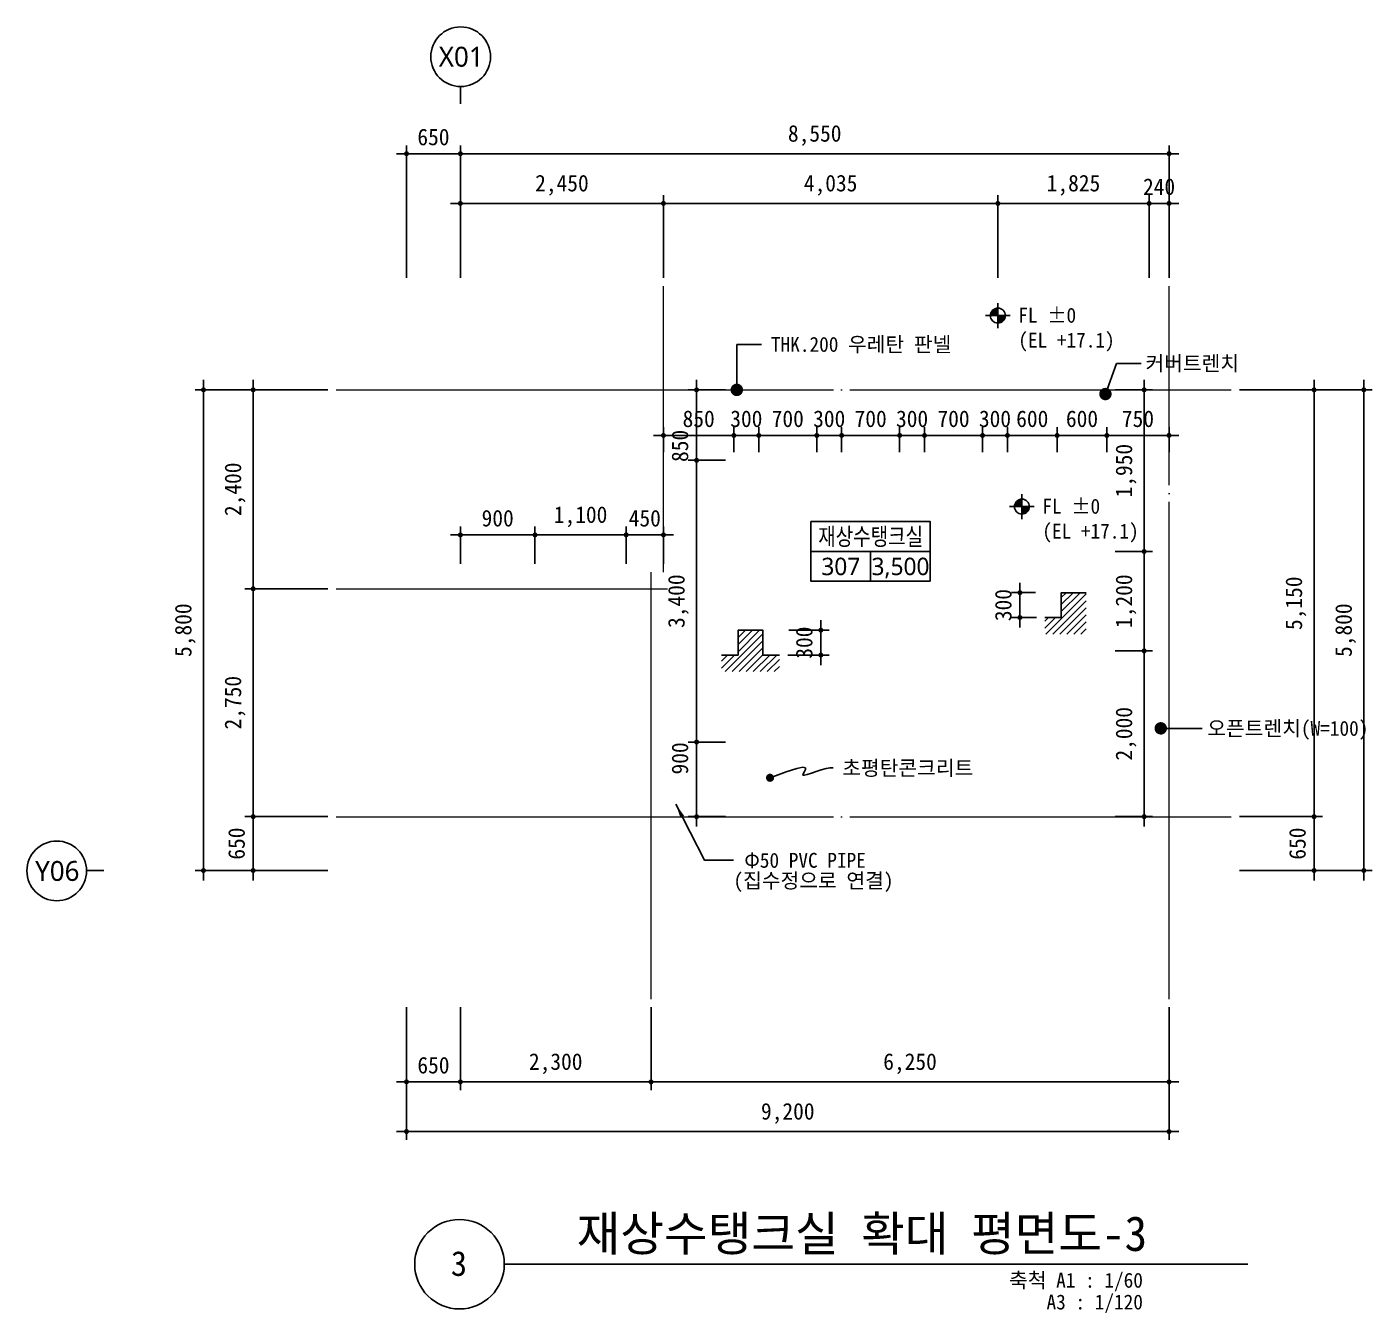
# Model space of a CAD drawing. Header units: inches. Extents: x 158004 to 351834, y 1422 to 34314.
# Drawn here: x 309204 to 325434, y 2172 to 17692 of the extents above; entities that cross this region are included whole.
import ezdxf
from ezdxf.enums import TextEntityAlignment as Align

# ---------------------------------------------------------------- set-up
doc = ezdxf.new("R2010")
doc.units = ezdxf.units.IN
doc.header["$LTSCALE"] = 2
doc.header["$MEASUREMENT"] = 0
doc.linetypes.add('CEN', pattern=[62, 60, -1, 0, -1])
doc.layers.get('0').update_dxf_attribs({"linetype": 'CONTINUOUS'})
for name, color, linetype, lineweight in [('A-AXIS-BUBL', 7, 'CONTINUOUS', 25), ('A-AXIS-LINE', 1, 'CEN', 15), ('A-DIMS', 7, 'CONTINUOUS', 25), ('A-MKXS-LEAD', 7, 'CONTINUOUS', 25), ('A-MKXX-NAME', 3, 'CONTINUOUS', 25), ('A-MKXX-SYMB', 7, 'CONTINUOUS', 25), ('A-XXXX-HATC', 8, 'CONTINUOUS', 18), ('A-XXXX-SYMB', 7, 'CONTINUOUS', 25), ('A-XXXX-TXT1', 3, 'CONTINUOUS', 25), ('A-XXXX-TXT2', 3, 'CONTINUOUS', 25)]:
    doc.layers.add(name, color=color, linetype=linetype, lineweight=lineweight)
doc.styles.add('HY울릉도L', font='H2GTRE.TTF')
doc.styles.add('돋움체', font='')
doc.styles.add('맑은고딕', font='malgun.ttf')
doc.styles.get('돋움체').set_extended_font_data('DotumChe')
doc.dimstyles.new('CDIM', dxfattribs={"dimtxt": 2, "dimasz": 0.6, "dimexe": 1, "dimexo": 1, "dimgap": 1, "dimtad": 1, "dimdec": 0, "dimrnd": 0.5, "dimzin": 0, "dimdsep": 32, "dimlunit": 6, "dimtxsty": 'HY울릉도L', "dimblk1": '_CIDOT', "dimblk2": '_CIDOT', "dimsah": 1, "dimcen": 4.5, "dimclrd": 2, "dimclre": 2, "dimclrt": 7, "dimadec": 0, "dimazin": 0, "dimtfac": 1, "dimtdec": 0, "dimtix": 1, "dimtmove": 2, "dimatfit": 1, "dimldrblk": '_CIDOT', "dimfxl": 1, "dimtolj": 1, "dimtzin": 0, "dimlwd": -1, "dimarcsym": 0})

# ---------------------------------------------------------------- blocks, each defined once
blk = doc.blocks.new('_CIDOT')
at = {"color": 0, "linetype": 'ByBlock'}
blk.add_line((2, 0), (-1, 0), dxfattribs=at)
at = {"color": 0, "linetype": 'ByBlock', "const_width": 0.5}
blk.add_lwpolyline([(-0.25, 0, 1), (0.25, 0, 1)], format="xyb", close=True, dxfattribs=at)
blk = doc.blocks.new('*D310')
at = {"layer": 'A-DIMS', "lineweight": -2, "transparency": 16777216}
for p, q in [((313784, 5862), (313784, 4262)), ((322984, 5862), (322984, 4262))]:
    blk.add_line(p, q, dxfattribs=at)
at = {"layer": 'A-DIMS', "transparency": 16777216}
blk.add_line((313844, 4362), (322924, 4362), dxfattribs=at)
at = {"layer": 'A-DIMS', "transparency": 16777216, "xscale": 60, "yscale": 60, "zscale": 60, "rotation": 180}
blk.add_blockref('_CIDOT', (313784, 4362), dxfattribs=at)
at = {"layer": 'A-DIMS', "transparency": 16777216, "xscale": 60, "yscale": 60, "zscale": 60}
blk.add_blockref('_CIDOT', (322984, 4362), dxfattribs=at)
at = {"layer": 'A-DIMS', "color": 3, "transparency": 16777216, "insert": (318384, 4581), "char_height": 200, "attachment_point": 5, "style": '돋움체'}
blk.add_mtext('\\A1;9,200', dxfattribs=at)
blk = doc.blocks.new('*D311')
at = {"layer": 'A-DIMS', "lineweight": -2, "transparency": 16777216}
for p, q in [((316734, 5862), (316734, 4862)), ((322984, 5862), (322984, 4862))]:
    blk.add_line(p, q, dxfattribs=at)
at = {"layer": 'A-DIMS', "transparency": 16777216}
blk.add_line((322924, 4962), (316794, 4962), dxfattribs=at)
at = {"layer": 'A-DIMS', "transparency": 16777216, "xscale": 60, "yscale": 60, "zscale": 60, "rotation": 180}
blk.add_blockref('_CIDOT', (316734, 4962), dxfattribs=at)
at = {"layer": 'A-DIMS', "transparency": 16777216, "xscale": 60, "yscale": 60, "zscale": 60}
blk.add_blockref('_CIDOT', (322984, 4962), dxfattribs=at)
at = {"layer": 'A-DIMS', "color": 3, "transparency": 16777216, "insert": (319859, 5181), "char_height": 200, "attachment_point": 5, "style": '돋움체'}
blk.add_mtext('\\A1;6,250', dxfattribs=at)
blk = doc.blocks.new('*D312')
at = {"layer": 'A-DIMS', "lineweight": -2, "transparency": 16777216}
for p, q in [((313784, 5862), (313784, 4862)), ((314434, 5862), (314434, 4862))]:
    blk.add_line(p, q, dxfattribs=at)
at = {"layer": 'A-DIMS', "transparency": 16777216}
blk.add_line((313844, 4962), (314374, 4962), dxfattribs=at)
at = {"layer": 'A-DIMS', "transparency": 16777216, "xscale": 60, "yscale": 60, "zscale": 60, "rotation": 180}
blk.add_blockref('_CIDOT', (313784, 4962), dxfattribs=at)
at = {"layer": 'A-DIMS', "transparency": 16777216, "xscale": 60, "yscale": 60, "zscale": 60}
blk.add_blockref('_CIDOT', (314434, 4962), dxfattribs=at)
at = {"layer": 'A-DIMS', "color": 3, "transparency": 16777216, "insert": (314109, 5162), "char_height": 200, "attachment_point": 5, "style": '돋움체'}
blk.add_mtext('\\A1;650', dxfattribs=at)
blk = doc.blocks.new('*D313')
at = {"layer": 'A-DIMS', "lineweight": -2, "transparency": 16777216}
for p, q in [((323834, 13312), (325434, 13312)), ((323834, 7512), (325434, 7512))]:
    blk.add_line(p, q, dxfattribs=at)
at = {"layer": 'A-DIMS', "transparency": 16777216}
blk.add_line((325334, 7572), (325334, 13252), dxfattribs=at)
at = {"layer": 'A-DIMS', "transparency": 16777216, "xscale": 60, "yscale": 60, "zscale": 60}
for p, rotation in [((325334, 13312), 90), ((325334, 7512), 270)]:
    blk.add_blockref('_CIDOT', p, dxfattribs=dict(at, rotation=rotation))
at = {"layer": 'A-DIMS', "color": 3, "transparency": 16777216, "insert": (325115, 10412), "char_height": 200, "attachment_point": 5, "rotation": 90, "style": '돋움체'}
blk.add_mtext('\\A1;5,800', dxfattribs=at)
blk = doc.blocks.new('*D314')
at = {"layer": 'A-DIMS', "lineweight": -2, "transparency": 16777216}
for p, q in [((314434, 14662), (314434, 15662)), ((316884, 14662), (316884, 15662))]:
    blk.add_line(p, q, dxfattribs=at)
at = {"layer": 'A-DIMS', "transparency": 16777216}
blk.add_line((314494, 15562), (316824, 15562), dxfattribs=at)
at = {"layer": 'A-DIMS', "transparency": 16777216, "xscale": 60, "yscale": 60, "zscale": 60, "rotation": 180}
blk.add_blockref('_CIDOT', (314434, 15562), dxfattribs=at)
at = {"layer": 'A-DIMS', "transparency": 16777216, "xscale": 60, "yscale": 60, "zscale": 60}
blk.add_blockref('_CIDOT', (316884, 15562), dxfattribs=at)
at = {"layer": 'A-DIMS', "color": 3, "transparency": 16777216, "insert": (315659, 15781), "char_height": 200, "attachment_point": 5, "style": '돋움체'}
blk.add_mtext('\\A1;2,450', dxfattribs=at)
blk = doc.blocks.new('*D315')
at = {"layer": 'A-DIMS', "lineweight": -2, "transparency": 16777216}
for p, q in [((320919, 14662), (320919, 15662)), ((322744, 14662), (322744, 15662))]:
    blk.add_line(p, q, dxfattribs=at)
at = {"layer": 'A-DIMS', "transparency": 16777216}
blk.add_line((322684, 15562), (320979, 15562), dxfattribs=at)
at = {"layer": 'A-DIMS', "transparency": 16777216, "xscale": 60, "yscale": 60, "zscale": 60, "rotation": 180}
blk.add_blockref('_CIDOT', (320919, 15562), dxfattribs=at)
at = {"layer": 'A-DIMS', "transparency": 16777216, "xscale": 60, "yscale": 60, "zscale": 60}
blk.add_blockref('_CIDOT', (322744, 15562), dxfattribs=at)
at = {"layer": 'A-DIMS', "color": 3, "transparency": 16777216, "insert": (321831, 15781), "char_height": 200, "attachment_point": 5, "style": '돋움체'}
blk.add_mtext('\\A1;1,825', dxfattribs=at)
blk = doc.blocks.new('*D316')
at = {"layer": 'A-DIMS', "lineweight": -2, "transparency": 16777216}
for p, q in [((322744, 14662), (322744, 15662)), ((322984, 14662), (322984, 15662))]:
    blk.add_line(p, q, dxfattribs=at)
at = {"layer": 'A-DIMS', "transparency": 16777216}
for p, q in [((322684, 15562), (322624, 15562)), ((322744, 15562), (322984, 15562)), ((323044, 15562), (323104, 15562))]:
    blk.add_line(p, q, dxfattribs=at)
at = {"layer": 'A-DIMS', "transparency": 16777216, "xscale": 60, "yscale": 60, "zscale": 60}
blk.add_blockref('_CIDOT', (322744, 15562), dxfattribs=at)
at = {"layer": 'A-DIMS', "transparency": 16777216, "xscale": 60, "yscale": 60, "zscale": 60, "rotation": 180}
blk.add_blockref('_CIDOT', (322984, 15562), dxfattribs=at)
at = {"layer": 'A-DIMS', "color": 3, "transparency": 16777216, "insert": (322864, 15762), "char_height": 200, "attachment_point": 5, "style": '돋움체'}
blk.add_mtext('\\A1;240', dxfattribs=at)
blk = doc.blocks.new('*D317')
at = {"layer": 'A-DIMS', "lineweight": -2, "transparency": 16777216}
for p, q in [((312834, 13312), (311234, 13312)), ((312834, 7512), (311234, 7512))]:
    blk.add_line(p, q, dxfattribs=at)
at = {"layer": 'A-DIMS', "transparency": 16777216}
blk.add_line((311334, 7572), (311334, 13252), dxfattribs=at)
at = {"layer": 'A-DIMS', "transparency": 16777216, "xscale": 60, "yscale": 60, "zscale": 60}
for p, rotation in [((311334, 13312), 90), ((311334, 7512), 270)]:
    blk.add_blockref('_CIDOT', p, dxfattribs=dict(at, rotation=rotation))
at = {"layer": 'A-DIMS', "color": 3, "transparency": 16777216, "insert": (311115, 10412), "char_height": 200, "attachment_point": 5, "rotation": 90, "style": '돋움체'}
blk.add_mtext('\\A1;5,800', dxfattribs=at)
blk = doc.blocks.new('*D318')
at = {"layer": 'A-DIMS', "lineweight": -2, "transparency": 16777216}
for p, q in [((312834, 10912), (311834, 10912)), ((312834, 8162), (311834, 8162))]:
    blk.add_line(p, q, dxfattribs=at)
at = {"layer": 'A-DIMS', "transparency": 16777216}
blk.add_line((311934, 10852), (311934, 8222), dxfattribs=at)
at = {"layer": 'A-DIMS', "transparency": 16777216, "xscale": 60, "yscale": 60, "zscale": 60}
for p, rotation in [((311934, 10912), 90), ((311934, 8162), 270)]:
    blk.add_blockref('_CIDOT', p, dxfattribs=dict(at, rotation=rotation))
at = {"layer": 'A-DIMS', "color": 3, "transparency": 16777216, "insert": (311715, 9537), "char_height": 200, "attachment_point": 5, "rotation": 90, "style": '돋움체'}
blk.add_mtext('\\A1;2,750', dxfattribs=at)
blk = doc.blocks.new('*D319')
at = {"layer": 'A-DIMS', "lineweight": -2, "transparency": 16777216}
for p, q in [((312834, 8162), (311834, 8162)), ((312834, 7512), (311834, 7512))]:
    blk.add_line(p, q, dxfattribs=at)
at = {"layer": 'A-DIMS', "transparency": 16777216}
blk.add_line((311934, 7572), (311934, 8102), dxfattribs=at)
at = {"layer": 'A-DIMS', "transparency": 16777216, "xscale": 60, "yscale": 60, "zscale": 60}
for p, rotation in [((311934, 8162), 90), ((311934, 7512), 270)]:
    blk.add_blockref('_CIDOT', p, dxfattribs=dict(at, rotation=rotation))
at = {"layer": 'A-DIMS', "color": 3, "transparency": 16777216, "insert": (311734, 7837), "char_height": 200, "attachment_point": 5, "rotation": 90, "style": '돋움체'}
blk.add_mtext('\\A1;650', dxfattribs=at)
blk = doc.blocks.new('*D320')
at = {"layer": 'A-DIMS', "lineweight": -2, "transparency": 16777216}
for p, q in [((317734, 12562), (317734, 12862)), ((318034, 12562), (318034, 12862))]:
    blk.add_line(p, q, dxfattribs=at)
at = {"layer": 'A-DIMS', "transparency": 16777216}
for p, q in [((317674, 12762), (317614, 12762)), ((318034, 12762), (317734, 12762)), ((318094, 12762), (318154, 12762))]:
    blk.add_line(p, q, dxfattribs=at)
at = {"layer": 'A-DIMS', "transparency": 16777216, "xscale": 60, "yscale": 60, "zscale": 60}
blk.add_blockref('_CIDOT', (317734, 12762), dxfattribs=at)
at = {"layer": 'A-DIMS', "transparency": 16777216, "xscale": 60, "yscale": 60, "zscale": 60, "rotation": 180}
blk.add_blockref('_CIDOT', (318034, 12762), dxfattribs=at)
at = {"layer": 'A-DIMS', "color": 3, "transparency": 16777216, "insert": (317884, 12962), "char_height": 200, "attachment_point": 5, "style": '돋움체'}
blk.add_mtext('\\A1;300', dxfattribs=at)
blk = doc.blocks.new('*D321')
at = {"layer": 'A-DIMS', "lineweight": -2, "transparency": 16777216}
for p, q in [((318034, 12562), (318034, 12862)), ((318734, 12562), (318734, 12862))]:
    blk.add_line(p, q, dxfattribs=at)
at = {"layer": 'A-DIMS', "transparency": 16777216}
blk.add_line((318094, 12762), (318674, 12762), dxfattribs=at)
at = {"layer": 'A-DIMS', "transparency": 16777216, "xscale": 60, "yscale": 60, "zscale": 60, "rotation": 180}
blk.add_blockref('_CIDOT', (318034, 12762), dxfattribs=at)
at = {"layer": 'A-DIMS', "transparency": 16777216, "xscale": 60, "yscale": 60, "zscale": 60}
blk.add_blockref('_CIDOT', (318734, 12762), dxfattribs=at)
at = {"layer": 'A-DIMS', "color": 3, "transparency": 16777216, "insert": (318384, 12962), "char_height": 200, "attachment_point": 5, "style": '돋움체'}
blk.add_mtext('\\A1;700', dxfattribs=at)
blk = doc.blocks.new('*D322')
at = {"layer": 'A-DIMS', "lineweight": -2, "transparency": 16777216}
for p, q in [((318734, 12562), (318734, 12862)), ((319034, 12562), (319034, 12862))]:
    blk.add_line(p, q, dxfattribs=at)
at = {"layer": 'A-DIMS', "transparency": 16777216}
for p, q in [((318674, 12762), (318614, 12762)), ((319034, 12762), (318734, 12762)), ((319094, 12762), (319154, 12762))]:
    blk.add_line(p, q, dxfattribs=at)
at = {"layer": 'A-DIMS', "transparency": 16777216, "xscale": 60, "yscale": 60, "zscale": 60}
blk.add_blockref('_CIDOT', (318734, 12762), dxfattribs=at)
at = {"layer": 'A-DIMS', "transparency": 16777216, "xscale": 60, "yscale": 60, "zscale": 60, "rotation": 180}
blk.add_blockref('_CIDOT', (319034, 12762), dxfattribs=at)
at = {"layer": 'A-DIMS', "color": 3, "transparency": 16777216, "insert": (318884, 12962), "char_height": 200, "attachment_point": 5, "style": '돋움체'}
blk.add_mtext('\\A1;300', dxfattribs=at)
blk = doc.blocks.new('*D323')
at = {"layer": 'A-DIMS', "lineweight": -2, "transparency": 16777216}
for p, q in [((319034, 12562), (319034, 12862)), ((319734, 12562), (319734, 12862))]:
    blk.add_line(p, q, dxfattribs=at)
at = {"layer": 'A-DIMS', "transparency": 16777216}
blk.add_line((319094, 12762), (319674, 12762), dxfattribs=at)
at = {"layer": 'A-DIMS', "transparency": 16777216, "xscale": 60, "yscale": 60, "zscale": 60, "rotation": 180}
blk.add_blockref('_CIDOT', (319034, 12762), dxfattribs=at)
at = {"layer": 'A-DIMS', "transparency": 16777216, "xscale": 60, "yscale": 60, "zscale": 60}
blk.add_blockref('_CIDOT', (319734, 12762), dxfattribs=at)
at = {"layer": 'A-DIMS', "color": 3, "transparency": 16777216, "insert": (319384, 12962), "char_height": 200, "attachment_point": 5, "style": '돋움체'}
blk.add_mtext('\\A1;700', dxfattribs=at)
blk = doc.blocks.new('*D324')
at = {"layer": 'A-DIMS', "lineweight": -2, "transparency": 16777216}
for p, q in [((319734, 12562), (319734, 12862)), ((320034, 12562), (320034, 12862))]:
    blk.add_line(p, q, dxfattribs=at)
at = {"layer": 'A-DIMS', "transparency": 16777216}
for p, q in [((319674, 12762), (319614, 12762)), ((320034, 12762), (319734, 12762)), ((320094, 12762), (320154, 12762))]:
    blk.add_line(p, q, dxfattribs=at)
at = {"layer": 'A-DIMS', "transparency": 16777216, "xscale": 60, "yscale": 60, "zscale": 60}
blk.add_blockref('_CIDOT', (319734, 12762), dxfattribs=at)
at = {"layer": 'A-DIMS', "transparency": 16777216, "xscale": 60, "yscale": 60, "zscale": 60, "rotation": 180}
blk.add_blockref('_CIDOT', (320034, 12762), dxfattribs=at)
at = {"layer": 'A-DIMS', "color": 3, "transparency": 16777216, "insert": (319884, 12962), "char_height": 200, "attachment_point": 5, "style": '돋움체'}
blk.add_mtext('\\A1;300', dxfattribs=at)
blk = doc.blocks.new('*D325')
at = {"layer": 'A-DIMS', "lineweight": -2, "transparency": 16777216}
for p, q in [((320034, 12562), (320034, 12862)), ((320734, 12562), (320734, 12862))]:
    blk.add_line(p, q, dxfattribs=at)
at = {"layer": 'A-DIMS', "transparency": 16777216}
blk.add_line((320094, 12762), (320674, 12762), dxfattribs=at)
at = {"layer": 'A-DIMS', "transparency": 16777216, "xscale": 60, "yscale": 60, "zscale": 60, "rotation": 180}
blk.add_blockref('_CIDOT', (320034, 12762), dxfattribs=at)
at = {"layer": 'A-DIMS', "transparency": 16777216, "xscale": 60, "yscale": 60, "zscale": 60}
blk.add_blockref('_CIDOT', (320734, 12762), dxfattribs=at)
at = {"layer": 'A-DIMS', "color": 3, "transparency": 16777216, "insert": (320384, 12962), "char_height": 200, "attachment_point": 5, "style": '돋움체'}
blk.add_mtext('\\A1;700', dxfattribs=at)
blk = doc.blocks.new('*D326')
at = {"layer": 'A-DIMS', "lineweight": -2, "transparency": 16777216}
for p, q in [((320734, 12562), (320734, 12862)), ((321034, 12562), (321034, 12862))]:
    blk.add_line(p, q, dxfattribs=at)
at = {"layer": 'A-DIMS', "transparency": 16777216}
for p, q in [((320674, 12762), (320614, 12762)), ((321034, 12762), (320734, 12762)), ((321094, 12762), (321154, 12762))]:
    blk.add_line(p, q, dxfattribs=at)
at = {"layer": 'A-DIMS', "transparency": 16777216, "xscale": 60, "yscale": 60, "zscale": 60}
blk.add_blockref('_CIDOT', (320734, 12762), dxfattribs=at)
at = {"layer": 'A-DIMS', "transparency": 16777216, "xscale": 60, "yscale": 60, "zscale": 60, "rotation": 180}
blk.add_blockref('_CIDOT', (321034, 12762), dxfattribs=at)
at = {"layer": 'A-DIMS', "color": 3, "transparency": 16777216, "insert": (320884, 12962), "char_height": 200, "attachment_point": 5, "style": '돋움체'}
blk.add_mtext('\\A1;300', dxfattribs=at)
blk = doc.blocks.new('*D327')
at = {"layer": 'A-DIMS', "lineweight": -2, "transparency": 16777216}
for p, q in [((321634, 12562), (321634, 12862)), ((322234, 12562), (322234, 12862))]:
    blk.add_line(p, q, dxfattribs=at)
at = {"layer": 'A-DIMS', "transparency": 16777216}
blk.add_line((321694, 12762), (322174, 12762), dxfattribs=at)
at = {"layer": 'A-DIMS', "transparency": 16777216, "xscale": 60, "yscale": 60, "zscale": 60, "rotation": 180}
blk.add_blockref('_CIDOT', (321634, 12762), dxfattribs=at)
at = {"layer": 'A-DIMS', "transparency": 16777216, "xscale": 60, "yscale": 60, "zscale": 60}
blk.add_blockref('_CIDOT', (322234, 12762), dxfattribs=at)
at = {"layer": 'A-DIMS', "color": 3, "transparency": 16777216, "insert": (321934, 12962), "char_height": 200, "attachment_point": 5, "style": '돋움체'}
blk.add_mtext('\\A1;600', dxfattribs=at)
blk = doc.blocks.new('*D328')
at = {"layer": 'A-DIMS', "lineweight": -2, "transparency": 16777216}
for p, q in [((316884, 12562), (316884, 12862)), ((317734, 12562), (317734, 12862))]:
    blk.add_line(p, q, dxfattribs=at)
at = {"layer": 'A-DIMS', "transparency": 16777216}
blk.add_line((316944, 12762), (317674, 12762), dxfattribs=at)
at = {"layer": 'A-DIMS', "transparency": 16777216, "xscale": 60, "yscale": 60, "zscale": 60, "rotation": 180}
blk.add_blockref('_CIDOT', (316884, 12762), dxfattribs=at)
at = {"layer": 'A-DIMS', "transparency": 16777216, "xscale": 60, "yscale": 60, "zscale": 60}
blk.add_blockref('_CIDOT', (317734, 12762), dxfattribs=at)
at = {"layer": 'A-DIMS', "color": 3, "transparency": 16777216, "insert": (317309, 12962), "char_height": 200, "attachment_point": 5, "style": '돋움체'}
blk.add_mtext('\\A1;850', dxfattribs=at)
blk = doc.blocks.new('*D329')
at = {"layer": 'A-DIMS', "lineweight": -2, "transparency": 16777216}
for p, q in [((321034, 12562), (321034, 12862)), ((321634, 12562), (321634, 12862))]:
    blk.add_line(p, q, dxfattribs=at)
at = {"layer": 'A-DIMS', "transparency": 16777216}
blk.add_line((321574, 12762), (321094, 12762), dxfattribs=at)
at = {"layer": 'A-DIMS', "transparency": 16777216, "xscale": 60, "yscale": 60, "zscale": 60, "rotation": 180}
blk.add_blockref('_CIDOT', (321034, 12762), dxfattribs=at)
at = {"layer": 'A-DIMS', "transparency": 16777216, "xscale": 60, "yscale": 60, "zscale": 60}
blk.add_blockref('_CIDOT', (321634, 12762), dxfattribs=at)
at = {"layer": 'A-DIMS', "color": 3, "transparency": 16777216, "insert": (321334, 12962), "char_height": 200, "attachment_point": 5, "style": '돋움체'}
blk.add_mtext('\\A1;600', dxfattribs=at)
blk = doc.blocks.new('*D330')
at = {"layer": 'A-DIMS', "lineweight": -2, "transparency": 16777216}
for p, q in [((322234, 12562), (322234, 12862)), ((322984, 12562), (322984, 12862))]:
    blk.add_line(p, q, dxfattribs=at)
at = {"layer": 'A-DIMS', "transparency": 16777216}
blk.add_line((322924, 12762), (322294, 12762), dxfattribs=at)
at = {"layer": 'A-DIMS', "transparency": 16777216, "xscale": 60, "yscale": 60, "zscale": 60, "rotation": 180}
blk.add_blockref('_CIDOT', (322234, 12762), dxfattribs=at)
at = {"layer": 'A-DIMS', "transparency": 16777216, "xscale": 60, "yscale": 60, "zscale": 60}
blk.add_blockref('_CIDOT', (322984, 12762), dxfattribs=at)
at = {"layer": 'A-DIMS', "color": 3, "transparency": 16777216, "insert": (322609, 12962), "char_height": 200, "attachment_point": 5, "style": '돋움체'}
blk.add_mtext('\\A1;750', dxfattribs=at)
blk = doc.blocks.new('*D331')
at = {"layer": 'A-DIMS', "lineweight": -2, "transparency": 16777216}
for p, q in [((322334, 11362), (322784, 11362)), ((322334, 10162), (322784, 10162))]:
    blk.add_line(p, q, dxfattribs=at)
at = {"layer": 'A-DIMS', "transparency": 16777216}
blk.add_line((322684, 11302), (322684, 10222), dxfattribs=at)
at = {"layer": 'A-DIMS', "transparency": 16777216, "xscale": 60, "yscale": 60, "zscale": 60}
for p, rotation in [((322684, 11362), 90), ((322684, 10162), 270)]:
    blk.add_blockref('_CIDOT', p, dxfattribs=dict(at, rotation=rotation))
at = {"layer": 'A-DIMS', "color": 3, "transparency": 16777216, "insert": (322465, 10762), "char_height": 200, "attachment_point": 5, "rotation": 90, "style": '돋움체'}
blk.add_mtext('\\A1;1,200', dxfattribs=at)
blk = doc.blocks.new('*D332')
at = {"layer": 'A-DIMS', "lineweight": -2, "transparency": 16777216}
for p, q in [((322334, 13312), (322784, 13312)), ((322334, 11362), (322784, 11362))]:
    blk.add_line(p, q, dxfattribs=at)
at = {"layer": 'A-DIMS', "transparency": 16777216}
blk.add_line((322684, 11422), (322684, 13252), dxfattribs=at)
at = {"layer": 'A-DIMS', "transparency": 16777216, "xscale": 60, "yscale": 60, "zscale": 60}
for p, rotation in [((322684, 13312), 90), ((322684, 11362), 270)]:
    blk.add_blockref('_CIDOT', p, dxfattribs=dict(at, rotation=rotation))
at = {"layer": 'A-DIMS', "color": 3, "transparency": 16777216, "insert": (322465, 12337), "char_height": 200, "attachment_point": 5, "rotation": 90, "style": '돋움체'}
blk.add_mtext('\\A1;1,950', dxfattribs=at)
blk = doc.blocks.new('*D333')
at = {"layer": 'A-DIMS', "lineweight": -2, "transparency": 16777216}
for p, q in [((317634, 12462), (317184, 12462)), ((317634, 9062), (317184, 9062))]:
    blk.add_line(p, q, dxfattribs=at)
at = {"layer": 'A-DIMS', "transparency": 16777216}
blk.add_line((317284, 12402), (317284, 9122), dxfattribs=at)
at = {"layer": 'A-DIMS', "transparency": 16777216, "xscale": 60, "yscale": 60, "zscale": 60}
for p, rotation in [((317284, 12462), 90), ((317284, 9062), 270)]:
    blk.add_blockref('_CIDOT', p, dxfattribs=dict(at, rotation=rotation))
at = {"layer": 'A-DIMS', "color": 3, "transparency": 16777216, "insert": (317065, 10762), "char_height": 200, "attachment_point": 5, "rotation": 90, "style": '돋움체'}
blk.add_mtext('\\A1;3,400', dxfattribs=at)
blk = doc.blocks.new('*D334')
at = {"layer": 'A-DIMS', "lineweight": -2, "transparency": 16777216}
for p, q in [((317634, 9062), (317184, 9062)), ((317634, 8162), (317184, 8162))]:
    blk.add_line(p, q, dxfattribs=at)
at = {"layer": 'A-DIMS', "transparency": 16777216}
blk.add_line((317284, 8222), (317284, 9002), dxfattribs=at)
at = {"layer": 'A-DIMS', "transparency": 16777216, "xscale": 60, "yscale": 60, "zscale": 60}
for p, rotation in [((317284, 9062), 90), ((317284, 8162), 270)]:
    blk.add_blockref('_CIDOT', p, dxfattribs=dict(at, rotation=rotation))
at = {"layer": 'A-DIMS', "color": 3, "transparency": 16777216, "insert": (317084, 8865), "char_height": 200, "attachment_point": 5, "rotation": 90, "style": '돋움체'}
blk.add_mtext('\\A1;900', dxfattribs=at)
blk = doc.blocks.new('*D335')
at = {"layer": 'A-DIMS', "lineweight": -2, "transparency": 16777216}
for p, q in [((317634, 13312), (317184, 13312)), ((317634, 12462), (317184, 12462))]:
    blk.add_line(p, q, dxfattribs=at)
at = {"layer": 'A-DIMS', "transparency": 16777216}
blk.add_line((317284, 12522), (317284, 13252), dxfattribs=at)
at = {"layer": 'A-DIMS', "transparency": 16777216, "xscale": 60, "yscale": 60, "zscale": 60}
for p, rotation in [((317284, 13312), 90), ((317284, 12462), 270)]:
    blk.add_blockref('_CIDOT', p, dxfattribs=dict(at, rotation=rotation))
at = {"layer": 'A-DIMS', "color": 3, "transparency": 16777216, "insert": (317084, 12636), "char_height": 200, "attachment_point": 5, "rotation": 90, "style": '돋움체'}
blk.add_mtext('\\A1;850', dxfattribs=at)
blk = doc.blocks.new('*D336')
at = {"layer": 'A-DIMS', "lineweight": -2, "transparency": 16777216}
for p, q in [((314434, 14662), (314434, 16262)), ((322984, 14662), (322984, 16262))]:
    blk.add_line(p, q, dxfattribs=at)
at = {"layer": 'A-DIMS', "transparency": 16777216}
blk.add_line((314494, 16162), (322924, 16162), dxfattribs=at)
at = {"layer": 'A-DIMS', "transparency": 16777216, "xscale": 60, "yscale": 60, "zscale": 60, "rotation": 180}
blk.add_blockref('_CIDOT', (314434, 16162), dxfattribs=at)
at = {"layer": 'A-DIMS', "transparency": 16777216, "xscale": 60, "yscale": 60, "zscale": 60}
blk.add_blockref('_CIDOT', (322984, 16162), dxfattribs=at)
at = {"layer": 'A-DIMS', "color": 3, "transparency": 16777216, "insert": (318709, 16381), "char_height": 200, "attachment_point": 5, "style": '돋움체'}
blk.add_mtext('\\A1;8,550', dxfattribs=at)
blk = doc.blocks.new('*D337')
at = {"layer": 'A-DIMS', "lineweight": -2, "transparency": 16777216}
for p, q in [((313784, 14662), (313784, 16262)), ((314434, 14662), (314434, 16262))]:
    blk.add_line(p, q, dxfattribs=at)
at = {"layer": 'A-DIMS', "transparency": 16777216}
blk.add_line((314374, 16162), (313844, 16162), dxfattribs=at)
at = {"layer": 'A-DIMS', "transparency": 16777216, "xscale": 60, "yscale": 60, "zscale": 60, "rotation": 180}
blk.add_blockref('_CIDOT', (313784, 16162), dxfattribs=at)
at = {"layer": 'A-DIMS', "transparency": 16777216, "xscale": 60, "yscale": 60, "zscale": 60}
blk.add_blockref('_CIDOT', (314434, 16162), dxfattribs=at)
at = {"layer": 'A-DIMS', "color": 3, "transparency": 16777216, "insert": (314109, 16362), "char_height": 200, "attachment_point": 5, "style": '돋움체'}
blk.add_mtext('\\A1;650', dxfattribs=at)
blk = doc.blocks.new('*D364')
at = {"layer": 'A-DIMS', "lineweight": -2, "transparency": 16777216}
for p, q in [((322334, 10162), (322784, 10162)), ((322334, 8162), (322784, 8162))]:
    blk.add_line(p, q, dxfattribs=at)
at = {"layer": 'A-DIMS', "transparency": 16777216}
blk.add_line((322684, 8222), (322684, 10102), dxfattribs=at)
at = {"layer": 'A-DIMS', "transparency": 16777216, "xscale": 60, "yscale": 60, "zscale": 60}
for p, rotation in [((322684, 10162), 90), ((322684, 8162), 270)]:
    blk.add_blockref('_CIDOT', p, dxfattribs=dict(at, rotation=rotation))
at = {"layer": 'A-DIMS', "color": 3, "transparency": 16777216, "insert": (322465, 9162), "char_height": 200, "attachment_point": 5, "rotation": 90, "style": '돋움체'}
blk.add_mtext('\\A1;2,000', dxfattribs=at)
blk = doc.blocks.new('*D390')
at = {"layer": 'A-DIMS', "lineweight": -2, "transparency": 16777216}
for p, q in [((316884, 14662), (316884, 15662)), ((320919, 14662), (320919, 15662))]:
    blk.add_line(p, q, dxfattribs=at)
at = {"layer": 'A-DIMS', "transparency": 16777216}
blk.add_line((320859, 15562), (316944, 15562), dxfattribs=at)
at = {"layer": 'A-DIMS', "transparency": 16777216, "xscale": 60, "yscale": 60, "zscale": 60, "rotation": 180}
blk.add_blockref('_CIDOT', (316884, 15562), dxfattribs=at)
at = {"layer": 'A-DIMS', "transparency": 16777216, "xscale": 60, "yscale": 60, "zscale": 60}
blk.add_blockref('_CIDOT', (320919, 15562), dxfattribs=at)
at = {"layer": 'A-DIMS', "color": 3, "transparency": 16777216, "insert": (318901, 15781), "char_height": 200, "attachment_point": 5, "style": '돋움체'}
blk.add_mtext('\\A1;4,035', dxfattribs=at)
blk = doc.blocks.new('*D399')
at = {"layer": 'A-DIMS', "lineweight": -2, "transparency": 16777216}
for p, q in [((323834, 13312), (324834, 13312)), ((323834, 8162), (324834, 8162))]:
    blk.add_line(p, q, dxfattribs=at)
at = {"layer": 'A-DIMS', "transparency": 16777216}
blk.add_line((324734, 13252), (324734, 8222), dxfattribs=at)
at = {"layer": 'A-DIMS', "transparency": 16777216, "xscale": 60, "yscale": 60, "zscale": 60}
for p, rotation in [((324734, 13312), 90), ((324734, 8162), 270)]:
    blk.add_blockref('_CIDOT', p, dxfattribs=dict(at, rotation=rotation))
at = {"layer": 'A-DIMS', "color": 3, "transparency": 16777216, "insert": (324515, 10737), "char_height": 200, "attachment_point": 5, "rotation": 90, "style": '돋움체'}
blk.add_mtext('\\A1;5,150', dxfattribs=at)
blk = doc.blocks.new('*D400')
at = {"layer": 'A-DIMS', "lineweight": -2, "transparency": 16777216}
for p, q in [((323834, 8162), (324834, 8162)), ((323834, 7512), (324834, 7512))]:
    blk.add_line(p, q, dxfattribs=at)
at = {"layer": 'A-DIMS', "transparency": 16777216}
blk.add_line((324734, 7572), (324734, 8102), dxfattribs=at)
at = {"layer": 'A-DIMS', "transparency": 16777216, "xscale": 60, "yscale": 60, "zscale": 60}
for p, rotation in [((324734, 8162), 90), ((324734, 7512), 270)]:
    blk.add_blockref('_CIDOT', p, dxfattribs=dict(at, rotation=rotation))
at = {"layer": 'A-DIMS', "color": 3, "transparency": 16777216, "insert": (324534, 7837), "char_height": 200, "attachment_point": 5, "rotation": 90, "style": '돋움체'}
blk.add_mtext('\\A1;650', dxfattribs=at)
blk = doc.blocks.new('*D401')
at = {"layer": 'A-DIMS', "lineweight": -2, "transparency": 16777216}
for p, q in [((314434, 5862), (314434, 4862)), ((316734, 5862), (316734, 4862))]:
    blk.add_line(p, q, dxfattribs=at)
at = {"layer": 'A-DIMS', "transparency": 16777216}
blk.add_line((314494, 4962), (316674, 4962), dxfattribs=at)
at = {"layer": 'A-DIMS', "transparency": 16777216, "xscale": 60, "yscale": 60, "zscale": 60, "rotation": 180}
blk.add_blockref('_CIDOT', (314434, 4962), dxfattribs=at)
at = {"layer": 'A-DIMS', "transparency": 16777216, "xscale": 60, "yscale": 60, "zscale": 60}
blk.add_blockref('_CIDOT', (316734, 4962), dxfattribs=at)
at = {"layer": 'A-DIMS', "color": 3, "transparency": 16777216, "insert": (315584, 5181), "char_height": 200, "attachment_point": 5, "style": '돋움체'}
blk.add_mtext('\\A1;2,300', dxfattribs=at)
blk = doc.blocks.new('*D402')
at = {"layer": 'A-DIMS', "lineweight": -2, "transparency": 16777216}
for p, q in [((312834, 13312), (311834, 13312)), ((312834, 10912), (311834, 10912))]:
    blk.add_line(p, q, dxfattribs=at)
at = {"layer": 'A-DIMS', "transparency": 16777216}
blk.add_line((311934, 10972), (311934, 13252), dxfattribs=at)
at = {"layer": 'A-DIMS', "transparency": 16777216, "xscale": 60, "yscale": 60, "zscale": 60}
for p, rotation in [((311934, 13312), 90), ((311934, 10912), 270)]:
    blk.add_blockref('_CIDOT', p, dxfattribs=dict(at, rotation=rotation))
at = {"layer": 'A-DIMS', "color": 3, "transparency": 16777216, "insert": (311715, 12112), "char_height": 200, "attachment_point": 5, "rotation": 90, "style": '돋움체'}
blk.add_mtext('\\A1;2,400', dxfattribs=at)
blk = doc.blocks.new('*D403')
at = {"layer": 'A-DIMS', "lineweight": -2, "transparency": 16777216}
for p, q in [((314434, 11212), (314434, 11662)), ((315334, 11212), (315334, 11662))]:
    blk.add_line(p, q, dxfattribs=at)
at = {"layer": 'A-DIMS', "transparency": 16777216}
blk.add_line((314494, 11562), (315274, 11562), dxfattribs=at)
at = {"layer": 'A-DIMS', "transparency": 16777216, "xscale": 60, "yscale": 60, "zscale": 60, "rotation": 180}
blk.add_blockref('_CIDOT', (314434, 11562), dxfattribs=at)
at = {"layer": 'A-DIMS', "transparency": 16777216, "xscale": 60, "yscale": 60, "zscale": 60}
blk.add_blockref('_CIDOT', (315334, 11562), dxfattribs=at)
at = {"layer": 'A-DIMS', "color": 3, "transparency": 16777216, "insert": (314884, 11762), "char_height": 200, "attachment_point": 5, "style": '돋움체'}
blk.add_mtext('\\A1;900', dxfattribs=at)
blk = doc.blocks.new('*D404')
at = {"layer": 'A-DIMS', "lineweight": -2, "transparency": 16777216}
for p, q in [((315334, 11212), (315334, 11662)), ((316434, 11212), (316434, 11662))]:
    blk.add_line(p, q, dxfattribs=at)
at = {"layer": 'A-DIMS', "transparency": 16777216}
blk.add_line((316374, 11562), (315394, 11562), dxfattribs=at)
at = {"layer": 'A-DIMS', "transparency": 16777216, "xscale": 60, "yscale": 60, "zscale": 60, "rotation": 180}
blk.add_blockref('_CIDOT', (315334, 11562), dxfattribs=at)
at = {"layer": 'A-DIMS', "transparency": 16777216, "xscale": 60, "yscale": 60, "zscale": 60}
blk.add_blockref('_CIDOT', (316434, 11562), dxfattribs=at)
at = {"layer": 'A-DIMS', "color": 3, "transparency": 16777216, "insert": (315884, 11781), "char_height": 200, "attachment_point": 5, "style": '돋움체'}
blk.add_mtext('\\A1;1,100', dxfattribs=at)
blk = doc.blocks.new('*D405')
at = {"layer": 'A-DIMS', "transparency": 16777216}
for p, q in [((316374, 11562), (316314, 11562)), ((316434, 11562), (316884, 11562)), ((316944, 11562), (317004, 11562))]:
    blk.add_line(p, q, dxfattribs=at)
at = {"layer": 'A-DIMS', "lineweight": -2, "transparency": 16777216}
for p, q in [((316434, 11212), (316434, 11662)), ((316884, 11212), (316884, 11662))]:
    blk.add_line(p, q, dxfattribs=at)
at = {"layer": 'A-DIMS', "transparency": 16777216, "xscale": 60, "yscale": 60, "zscale": 60}
blk.add_blockref('_CIDOT', (316434, 11562), dxfattribs=at)
at = {"layer": 'A-DIMS', "transparency": 16777216, "xscale": 60, "yscale": 60, "zscale": 60, "rotation": 180}
blk.add_blockref('_CIDOT', (316884, 11562), dxfattribs=at)
at = {"layer": 'A-DIMS', "color": 3, "transparency": 16777216, "insert": (316659, 11762), "char_height": 200, "attachment_point": 5, "style": '돋움체'}
blk.add_mtext('\\A1;450', dxfattribs=at)
blk = doc.blocks.new('*D136')
at = {"layer": 'A-DIMS', "lineweight": -2, "transparency": 16777216}
for p, q in [((318396, 10412), (318883, 10412)), ((318384, 10112), (318883, 10112))]:
    blk.add_line(p, q, dxfattribs=at)
at = {"layer": 'A-DIMS', "transparency": 16777216}
for p, q in [((318783, 10472), (318783, 10532)), ((318783, 10112), (318783, 10412)), ((318783, 10052), (318783, 9992))]:
    blk.add_line(p, q, dxfattribs=at)
at = {"layer": 'A-DIMS', "transparency": 16777216, "xscale": 60, "yscale": 60, "zscale": 60}
for p, rotation in [((318783, 10412), 270), ((318783, 10112), 90)]:
    blk.add_blockref('_CIDOT', p, dxfattribs=dict(at, rotation=rotation))
at = {"layer": 'A-DIMS', "color": 3, "transparency": 16777216, "insert": (318583, 10262), "char_height": 200, "attachment_point": 5, "rotation": 90, "style": '돋움체'}
blk.add_mtext('\\A1;300', dxfattribs=at)
blk = doc.blocks.new('*D137')
at = {"layer": 'A-DIMS', "transparency": 16777216}
for p, q in [((321185, 10925), (321185, 10985)), ((321185, 10565), (321185, 10865)), ((321185, 10505), (321185, 10445))]:
    blk.add_line(p, q, dxfattribs=at)
at = {"layer": 'A-DIMS', "lineweight": -2, "transparency": 16777216}
for p, q in [((321372, 10865), (321085, 10865)), ((321384, 10565), (321085, 10565))]:
    blk.add_line(p, q, dxfattribs=at)
at = {"layer": 'A-DIMS', "transparency": 16777216, "xscale": 60, "yscale": 60, "zscale": 60}
for p, rotation in [((321185, 10865), 270), ((321185, 10565), 90)]:
    blk.add_blockref('_CIDOT', p, dxfattribs=dict(at, rotation=rotation))
at = {"layer": 'A-DIMS', "color": 3, "transparency": 16777216, "insert": (320985, 10715), "char_height": 200, "attachment_point": 5, "rotation": 90, "style": '돋움체'}
blk.add_mtext('\\A1;300', dxfattribs=at)

msp = doc.modelspace()

# ---------------------------------------------------------------- hatches: boundary and pattern name
at = {"layer": 'A-XXXX-HATC'}
h = msp.add_hatch(dxfattribs=at)
h.set_pattern_fill('BRICK', color=256, scale=60.000001, style=0)
h.set_pattern_definition([(45, (209120.59, -69768.01), (-42.426407, 42.426407), [])])
h.paths.add_polyline_path([(321984, 10364.8), (321984, 10864.8), (321684, 10864.8), (321684, 10564.8), (321484, 10564.8), (321484, 10364.8)])
h = msp.add_hatch(dxfattribs=at)
h.set_pattern_fill('BRICK', color=256, scale=60.000001, style=0)
h.set_pattern_definition([(45, (208220.59, -70221.11), (-42.426407, 42.426407), [])])
h.paths.add_polyline_path([(317584, 10111.7), (317584, 9911.7), (318284, 9911.7), (318284, 10111.7), (318084, 10111.7), (318084, 10411.7), (317784, 10411.7), (317784, 10111.7)])
at = {"layer": 'A-XXXX-SYMB'}
h = msp.add_hatch(color=256, dxfattribs=at)
h.paths.add_polyline_path([(320918.8, 14298.3, 0.4142136), (320828.8, 14208.3), (320918.8, 14208.3)])
h.paths.add_polyline_path([(321008.8, 14208.3), (320918.8, 14208.3), (320918.8, 14118.3, 0.4142136)])
h = msp.add_hatch(color=256, dxfattribs=at)
h.paths.add_polyline_path([(321208.8, 11993.3, 0.4142136), (321118.8, 11903.3), (321208.8, 11903.3)])
h.paths.add_polyline_path([(321298.8, 11903.3), (321208.8, 11903.3), (321208.8, 11813.3, 0.4142136)])

# ---------------------------------------------------------------- linework, layer by layer
msp.add_lwpolyline([(317034, 8311.7, 0, 50, 0), (317110.8, 8161.7, 50, 50, 0)], format="xyseb")
msp.add_lwpolyline([(317034, 8311.7), (317379.8, 7636.7), (317731.2, 7636.7)])
at = {"layer": 'A-AXIS-BUBL', "ltscale": 0.2}
for p, q in [((314434, 16761.7), (314434, 16971.7)), ((310134, 7511.7), (309924, 7511.7))]:
    msp.add_line(p, q, dxfattribs=at)
for centre in [(314437.5, 17331.7), (309564, 7508.2)]:
    msp.add_circle(centre, 360, dxfattribs=at)
at = {"layer": 'A-AXIS-LINE', "ltscale": 50}
for p, q in [((316884, 11111.7), (316884, 14561.7)), ((322984, 5961.7), (322984, 14561.7)), ((312934, 13311.7), (323734, 13311.7)), ((316734, 5961.7), (316734, 11111.7)), ((312934, 10911.7), (316934, 10911.7)), ((312934, 8161.7), (323734, 8161.7))]:
    msp.add_line(p, q, dxfattribs=at)
at = {"layer": 'A-MKXS-LEAD'}
for p, q in [((317769, 13861.1), (318069, 13861.1)), ((317769, 13311.7), (317769, 13861.1)), ((322216.9, 13261.7), (322349.1, 13631.9)), ((322349.1, 13631.9), (322649.1, 13631.9)), ((322884, 9227.8), (323384, 9227.8))]:
    msp.add_line(p, q, dxfattribs=at)
for points, const_width in [([(317769, 13274.2, 1), (317769, 13349.2, 1)], 75), ([(322216.9, 13224.2, 1), (322216.9, 13299.2, 1)], 75), ([(322884, 9265.3, -1), (322884, 9190.3, -1)], 75), ([(318145, 8633.7, 1), (318194.8, 8628.7, 1)], 48)]:
    msp.add_lwpolyline(points, format="xyb", close=True, dxfattribs=dict(at, const_width=const_width))
msp.add_lwpolyline([(318169.9, 8631.2), (318365.4, 8704.9), (318492.8, 8744.7), (318565.3, 8757.6), (318596.1, 8750.6), (318598.4, 8730.8), (318585.4, 8705.2), (318570.3, 8680.8), (318566.4, 8664.7), (318583.7, 8662), (318620, 8670.8), (318669.7, 8687.2), (318727.5, 8707.5), (318787.9, 8727.6), (318845.5, 8744), (318894.9, 8752.6), (318930.6, 8749.7)], dxfattribs=at)
at = {"layer": 'A-MKXX-SYMB'}
msp.add_line((319384, 11361.7), (319384, 11001.7), dxfattribs=at)
for points in [[(320104, 11361.7), (318664, 11361.7), (318664, 11721.7), (320104, 11721.7)], [(320104, 11001.7), (318664, 11001.7), (318664, 11361.7), (320104, 11361.7)]]:
    msp.add_lwpolyline(points, close=True, dxfattribs=at)
at = {"layer": 'A-XXXX-SYMB'}
for p, q in [((320918.8, 14358.3), (320918.8, 14058.3)), ((320768.8, 14208.3), (321068.8, 14208.3)), ((321208.8, 12053.3), (321208.8, 11753.3)), ((321058.8, 11903.3), (321358.8, 11903.3)), ((314963.5, 2761.7), (322934, 2761.7)), ((317163.5, 2761.7), (323934, 2761.7))]:
    msp.add_line(p, q, dxfattribs=at)
for points in [[(321984, 10864.8), (321834, 10864.8), (321684, 10864.8), (321684, 10564.8), (321484, 10564.8)], [(317584, 10111.7), (317784, 10111.7), (317784, 10411.7), (317934, 10411.7), (318084, 10411.7), (318084, 10111.7), (318284, 10111.7)]]:
    msp.add_lwpolyline(points, dxfattribs=at)
for centre, radius in [((320918.8, 14208.3), 90), ((321208.8, 11903.3), 90), ((314423.5, 2761.7), 540)]:
    msp.add_circle(centre, radius, dxfattribs=at)

# ---------------------------------------------------------------- texts
at = {"layer": 'A-MKXX-NAME', "style": '맑은고딕', "width": 0.8}
msp.add_text('재상수탱크실', height=210, dxfattribs=at).set_placement((319384, 11541.7), align=Align.MIDDLE_CENTER)
at = {"layer": 'A-MKXX-NAME', "style": '맑은고딕'}
for s, p in [('307', (319024, 11181.7)), ('3,500', (319744, 11181.7))]:
    msp.add_text(s, height=210, dxfattribs=at).set_placement(p, align=Align.MIDDLE_CENTER)
at = {"layer": 'A-XXXX-TXT1', "style": '돋움체'}
msp.add_text('재상수탱크실 확대 평면도-3', height=420, dxfattribs=at).set_placement((322719.6, 2795.7), align=Align.BOTTOM_RIGHT)
msp.add_text('3', height=300, dxfattribs=at).set_placement((314416.6, 2768.1), align=Align.MIDDLE)
for s, p in [('축척 A1 : 1/60', (322669.1, 2658.3)), ('A3 : 1/120', (322669.1, 2395.6))]:
    msp.add_text(s, height=180, dxfattribs=at).set_placement(p, align=Align.TOP_RIGHT)
at = {"layer": 'A-XXXX-TXT2', "ltscale": 0.2, "style": '맑은고딕'}
for s, p in [('X01', (314444.2, 17331.9)), ('Y06', (309570.7, 7506.9))]:
    msp.add_text(s, height=240, dxfattribs=at).set_placement(p, align=Align.MIDDLE_CENTER)
at = {"layer": 'A-XXXX-TXT2', "style": '돋움체'}
for s, p in [('FL %%P0', (321165.1, 14212.5)), ('THK.200 우레탄 판넬', (318180.6, 13861.1)), ('(EL +17.1)', (321165.1, 13912.5)), ('커버트렌치', (322699.5, 13631.9)), ('FL %%P0', (321455.1, 11907.5)), ('(EL +17.1)', (321455.1, 11607.5)), ('오픈트렌치(W=100)', (323445.5, 9227.8)), ('초평탄콘크리트', (319041.4, 8749.7)), ('Φ50 PVC PIPE ', (317859.8, 7635.3)), ('(집수정으로 연결)', (317729, 7390.6))]:
    msp.add_text(s, height=180, dxfattribs=at).set_placement(p, align=Align.MIDDLE_LEFT)

# ---------------------------------------------------------------- dimensions: what is measured, and where the dimension line sits
at = {"layer": 'A-DIMS'}
for base, p1, p2, angle, picture, middle in [((313784, 16161.7), (314434, 14561.7), (313784, 14561.7), 180, '*D337', (314109, 16361.8)), ((316884, 15561.7), (320918.8, 14561.7), (316884, 14561.7), 180, '*D390', (318901.4, 15780.7)), ((320918.8, 15561.7), (322744, 14561.7), (320918.8, 14561.7), 180, '*D315', (321831.4, 15780.7)), ((311334, 13311.7), (312934, 7511.7), (312934, 13311.7), 90, '*D317', (311115, 10411.7)), ((311934, 13311.7), (312934, 10911.7), (312934, 13311.7), 90, '*D402', (311715, 12111.7)), ((322684, 13311.7), (322234, 11361.7), (322234, 13311.7), 90, '*D332', (322465, 12336.7)), ((325334, 13311.7), (323734, 7511.7), (323734, 13311.7), 90, '*D313', (325115, 10411.7)), ((324734, 8161.7), (323734, 13311.7), (323734, 8161.7), 270, '*D399', (324515, 10736.7)), ((317734, 12761.7), (318034, 12461.7), (317734, 12461.7), 180, '*D320', (317884, 12961.8)), ((318734, 12761.7), (319034, 12461.7), (318734, 12461.7), 180, '*D322', (318884, 12961.8)), ((319734, 12761.7), (320034, 12461.7), (319734, 12461.7), 180, '*D324', (319884, 12961.8)), ((320734, 12761.7), (321034, 12461.7), (320734, 12461.7), 180, '*D326', (320884, 12961.8)), ((321034, 12761.7), (321634, 12461.7), (321034, 12461.7), 180, '*D329', (321334, 12961.8)), ((322234, 12761.7), (322984, 12461.7), (322234, 12461.7), 180, '*D330', (322609, 12961.8)), ((317284, 9061.7), (317734, 12461.7), (317734, 9061.7), 270, '*D333', (317065, 10761.7)), ((315334, 11561.7), (316434, 11111.7), (315334, 11111.7), 180, '*D404', (315884, 11780.7)), ((322684, 10161.7), (322234, 11361.7), (322234, 10161.7), 270, '*D331', (322465, 10761.7)), ((311934, 8161.7), (312934, 10911.7), (312934, 8161.7), 270, '*D318', (311715, 9536.7)), ((321185, 10864.8), (321484, 10564.8), (321471.7, 10864.8), 90, '*D137', (320984.8, 10714.8)), ((318783, 10411.7), (318284, 10111.7), (318296.3, 10411.7), 90, '*D136', (318582.9, 10261.7)), ((322684, 10161.7), (322234, 8161.7), (322234, 10161.7), 90, '*D364', (322465, 9161.7)), ((311934, 8161.7), (312934, 7511.7), (312934, 8161.7), 90, '*D319', (311733.9, 7836.7)), ((324734, 8161.7), (323734, 7511.7), (323734, 8161.7), 90, '*D400', (324533.9, 7836.7)), ((316734, 4961.7), (314434, 5961.7), (316734, 5961.7), 0, '*D401', (315584, 5180.7)), ((316734, 4961.7), (322984, 5961.7), (316734, 5961.7), 180, '*D311', (319859, 5180.7))]:
    dim = msp.add_linear_dim(base=base, p1=p1, p2=p2, angle=angle, dimstyle='CDIM', override={"dimscale": 100, "dimtxsty": '돋움체', "dimclrd": 256, "dimclre": 256, "dimclrt": 3}, dxfattribs=at)
    dim.commit()
    dim.dimension.update_dxf_attribs({"geometry": picture, "text_midpoint": middle})
for base, p1, p2, picture, middle in [((322984, 16161.7), (314434, 14561.7), (322984, 14561.7), '*D336', (318709, 16380.7)), ((316884, 15561.7), (314434, 14561.7), (316884, 14561.7), '*D314', (315659, 15780.7)), ((322984, 15561.7), (322744, 14561.7), (322984, 14561.7), '*D316', (322864, 15761.8)), ((317734, 12761.7), (316884, 12461.7), (317734, 12461.7), '*D328', (317309, 12961.8)), ((318734, 12761.7), (318034, 12461.7), (318734, 12461.7), '*D321', (318384, 12961.8)), ((319734, 12761.7), (319034, 12461.7), (319734, 12461.7), '*D323', (319384, 12961.8)), ((320734, 12761.7), (320034, 12461.7), (320734, 12461.7), '*D325', (320384, 12961.8)), ((322234, 12761.7), (321634, 12461.7), (322234, 12461.7), '*D327', (321934, 12961.8)), ((315334, 11561.7), (314434, 11111.7), (315334, 11111.7), '*D403', (314884, 11761.8)), ((316884, 11561.7), (316434, 11111.7), (316884, 11111.7), '*D405', (316659, 11761.8)), ((322984, 4361.7), (313784, 5961.7), (322984, 5961.7), '*D310', (318384, 4580.7)), ((314434, 4961.7), (313784, 5961.7), (314434, 5961.7), '*D312', (314109, 5161.8))]:
    dim = msp.add_linear_dim(base=base, p1=p1, p2=p2, dimstyle='CDIM', override={"dimscale": 100, "dimtxsty": '돋움체', "dimclrd": 256, "dimclre": 256, "dimclrt": 3}, dxfattribs=at)
    dim.commit()
    dim.dimension.update_dxf_attribs({"geometry": picture, "text_midpoint": middle})
for base, p1, p2, picture, middle in [((317284, 13311.7), (317734, 12461.7), (317734, 13311.7), '*D335', (317083.9, 12635.8)), ((317284, 9061.7), (317734, 8161.7), (317734, 9061.7), '*D334', (317083.9, 8865.4))]:
    dim = msp.add_linear_dim(base=base, p1=p1, p2=p2, angle=90, dimstyle='CDIM', override={"dimscale": 100, "dimtxsty": '돋움체', "dimclrd": 256, "dimclre": 256, "dimclrt": 3}, dxfattribs=at)
    dim.commit()
    dim.dimension.update_dxf_attribs({"geometry": picture, "text_midpoint": middle, "dimtype": 160})

doc.saveas('drawing.dxf')
